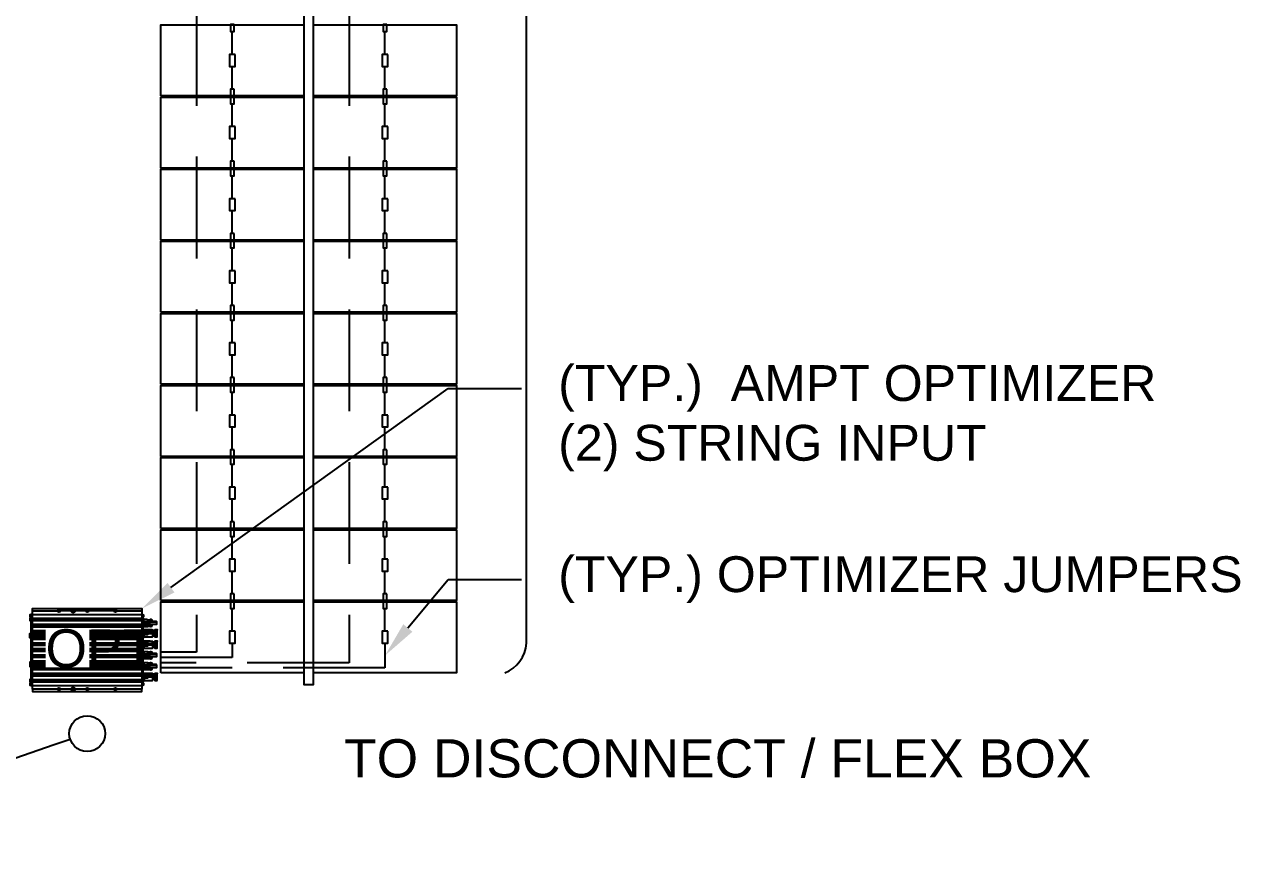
# Model space of a CAD drawing. Header units: inches. Extents: x -4 to 3761, y -12 to 63679.
# Drawn here: x 1.986 to 5.012, y 13.429 to 15.442 of the extents above; entities that cross this region are included whole.
import ezdxf
from ezdxf import colors
from ezdxf.entities.mleader import LeaderData, LeaderLine
from ezdxf.math import Vec2, Vec3

# ---------------------------------------------------------------- set-up
doc = ezdxf.new("R2010")
doc.units = ezdxf.units.IN
doc.header["$MEASUREMENT"] = 0
doc.linetypes.add('HIDDEN', pattern=[0.375, 0.25, -0.125])
for name, color, linetype in [('E-CABL-DF', 10, 'DF_CABLE'), ('E-HARN-COMP', 8, 'Continuous'), ('E-OPT', 10, 'Continuous'), ('E-TRNK-CABL-NEG', 170, 'HIDDEN'), ('E-TRUNK-CABLE-POS', 10, 'HIDDEN'), ('G-ANNO-TEXT', 1, 'Continuous'), ('PVcase PV Modules (full frames)', 142, 'Continuous')]:
    doc.layers.add(name, color=color, linetype=linetype)
doc.styles.add('NEI-A', font='arial.ttf')
doc.styles.get("Standard").update_dxf_attribs({"font": 'arial.ttf'})
doc.linetypes.add('DF_CABLE', pattern='A,1,-0.2,["DF",Standard,S=0.1,R=0,X=-0.1,Y=-0.05],-0.2', length=1.4)

# ---------------------------------------------------------------- blocks, each defined once
blk = doc.blocks.new('_DotBlank')
at = {"color": 0, "linetype": 'ByBlock', "lineweight": -2}
blk.add_line((-0.5, 0), (-1, 0), dxfattribs=at)
blk.add_circle((0, 0), 0.5, dxfattribs=at)
blk = doc.blocks.new('HT72-18X (2x26)')
for points in [[(50097.478, 17245.444), (50097.478, 17144.394), (50097.971, 17144.394), (50097.971, 17245.444), (50097.478, 17245.444)], [(50089.982, 17175.228), (50089.982, 17178.945), (50097.478, 17178.945), (50097.478, 17175.228), (50089.982, 17175.228)], [(50097.971, 17175.228), (50097.971, 17178.945), (50105.467, 17178.945), (50105.467, 17175.228), (50097.971, 17175.228)], [(50089.982, 17171.451), (50089.982, 17175.169), (50097.478, 17175.169), (50097.478, 17171.451), (50089.982, 17171.451)], [(50097.971, 17171.451), (50097.971, 17175.169), (50105.467, 17175.169), (50105.467, 17171.451), (50097.971, 17171.451)], [(50089.982, 17167.675), (50089.982, 17171.392), (50097.478, 17171.392), (50097.478, 17167.675), (50089.982, 17167.675)], [(50097.971, 17167.675), (50097.971, 17171.392), (50105.467, 17171.392), (50105.467, 17167.675), (50097.971, 17167.675)], [(50089.982, 17163.899), (50089.982, 17167.616), (50097.478, 17167.616), (50097.478, 17163.899), (50089.982, 17163.899)], [(50097.971, 17163.899), (50097.971, 17167.616), (50105.467, 17167.616), (50105.467, 17163.899), (50097.971, 17163.899)], [(50089.982, 17160.123), (50089.982, 17163.84), (50097.478, 17163.84), (50097.478, 17160.123), (50089.982, 17160.123)], [(50097.971, 17160.123), (50097.971, 17163.84), (50105.467, 17163.84), (50105.467, 17160.123), (50097.971, 17160.123)], [(50089.982, 17156.346), (50089.982, 17160.064), (50097.478, 17160.064), (50097.478, 17156.346), (50089.982, 17156.346)], [(50097.971, 17156.346), (50097.971, 17160.064), (50105.467, 17160.064), (50105.467, 17156.346), (50097.971, 17156.346)], [(50089.982, 17152.57), (50089.982, 17156.287), (50097.478, 17156.287), (50097.478, 17152.57), (50089.982, 17152.57)], [(50097.971, 17152.57), (50097.971, 17156.287), (50105.467, 17156.287), (50105.467, 17152.57), (50097.971, 17152.57)], [(50089.982, 17148.794), (50089.982, 17152.511), (50097.478, 17152.511), (50097.478, 17148.794), (50089.982, 17148.794)], [(50097.971, 17148.794), (50097.971, 17152.511), (50105.467, 17152.511), (50105.467, 17148.794), (50097.971, 17148.794)], [(50089.982, 17145.018), (50089.982, 17148.735), (50097.478, 17148.735), (50097.478, 17145.018), (50089.982, 17145.018)], [(50097.971, 17145.018), (50097.971, 17148.735), (50105.467, 17148.735), (50105.467, 17145.018), (50097.971, 17145.018)]]:
    blk.add_lwpolyline(points)
blk = doc.blocks.new('AMPT-OPTIMIZER')
at = {"layer": 'E-OPT'}
for p, q in [((6.025, 3.759), (6.171, 3.765)), ((6.171, 3.395), (6.171, 3.407)), ((5.883, 3.023), (5.87, 3.023)), ((6.045, 3.13), (6.532, 3.13)), ((6.045, 3.042), (6.532, 3.042)), ((6.532, 3.033), (6.045, 3.033)), ((6.399, 2.897), (6.301, 2.897)), ((5.883, 2.428), (5.87, 2.428)), ((6.025, 2.075), (6.171, 2.081)), ((6.045, 2.534), (6.532, 2.534)), ((6.045, 2.447), (6.532, 2.447)), ((6.532, 2.438), (6.045, 2.438)), ((6.399, 2.302), (6.301, 2.302)), ((6.025, 1.495), (6.171, 1.5)), ((6.171, 1.71), (6.171, 1.723)), ((5.883, 0.744), (5.87, 0.744)), ((6.045, 0.85), (6.532, 0.85)), ((6.045, 0.763), (6.532, 0.763)), ((6.532, 0.753), (6.045, 0.753)), ((6.171, 1.13), (6.171, 1.143)), ((6.399, 0.618), (6.301, 0.618))]:
    blk.add_line(p, q, dxfattribs=at)
for points in [[(-0.089, 4.013), (-0.131, 4.013), (-0.131, 3.905), (-0.089, 3.905)], [(-0.028, 4.028), (0, 4.028)], [(0, 4.218), (0, 4.34), (5.73, 4.34), (5.73, 4.218)], [(1.325, 0.123), (0, 0.123), (0, 4.218), (1.325, 4.218)], [(0, 4.031), (5.73, 4.031)], [(2.027, 4.218), (1.448, 4.218)], [(2.805, 4.218), (2.226, 4.218)], [(4.28, 4.218), (2.928, 4.218)], [(4.403, 4.218), (5.73, 4.218), (5.73, 0.123), (4.403, 0.123)], [(5.73, 4.037), (5.775, 4.037), (5.775, 0.305), (5.73, 0.305)], [(5.775, 4.013), (5.817, 4.013), (5.817, 3.905), (5.775, 3.905)], [(-0.089, 3.824), (-0.131, 3.824), (-0.131, 3.717), (-0.089, 3.717)], [(0, 3.836), (5.73, 3.836)], [(0, 3.805), (5.73, 3.805)], [(0, 3.774), (5.73, 3.774)], [(0, 3.744), (5.73, 3.744)], [(0, 3.713), (5.73, 3.713)], [(0, 3.524), (5.73, 3.524)], [(0, 3.485), (5.73, 3.485)], [(0, 3.453), (5.73, 3.453)], [(0, 3.422), (5.73, 3.422)], [(0, 3.383), (5.73, 3.383)], [(5.775, 3.824), (5.817, 3.824), (5.817, 3.717), (5.775, 3.717)], [(5.9, 3.444), (5.971, 3.444), (5.971, 3.64), (5.9, 3.64)], [(6.112, 3.683), (6.112, 3.549), (6.112, 3.489)], [(6.171, 3.725), (6.171, 3.777), (6.196, 3.778)], [(6.196, 3.726), (6.196, 3.778), (6.254, 3.756), (6.254, 3.704)], [(-0.089, 2.924), (-0.131, 2.924), (-0.131, 3.032), (-0.089, 3.032)], [(-0.089, 2.8), (-0.131, 2.8), (-0.131, 2.907), (-0.089, 2.907)], [(0, 3.199), (5.73, 3.199)], [(0, 3.165), (5.73, 3.165)], [(0, 3.132), (5.73, 3.132)], [(0, 3.097), (5.73, 3.097)], [(0, 3.041), (5.73, 3.041)], [(0, 2.932), (5.73, 2.932)], [(0, 2.908), (5.73, 2.908)], [(0, 2.877), (5.73, 2.877)], [(0, 2.843), (5.73, 2.843)], [(0, 2.808), (5.73, 2.808)], [(0, 2.782), (5.73, 2.782)], [(0, 2.746), (5.73, 2.746)], [(5.775, 2.92), (5.817, 2.92), (5.817, 2.813), (5.775, 2.813)], [(5.87, 3.035), (5.87, 3.036), (5.855, 3.036)], [(5.897, 3.036), (5.883, 3.036), (5.883, 3.035)], [(0, 2.548), (5.73, 2.548)], [(0, 2.514), (5.73, 2.514)], [(0, 2.485), (5.73, 2.485)], [(0, 2.455), (5.73, 2.455)], [(0, 2.421), (5.73, 2.421)], [(0, 2.241), (5.73, 2.241)], [(0, 2.211), (5.73, 2.211)], [(0, 2.173), (5.73, 2.173)], [(0, 2.135), (5.73, 2.135)], [(0, 2.104), (5.73, 2.104)], [(5.87, 2.439), (5.87, 2.441), (5.855, 2.441)], [(5.897, 2.441), (5.883, 2.441), (5.883, 2.439)], [(5.9, 1.76), (5.971, 1.76), (5.971, 1.956), (5.9, 1.956)], [(6.112, 1.999), (6.112, 1.865), (6.112, 1.805)], [(6.171, 2.041), (6.171, 2.093), (6.196, 2.094)], [(6.196, 2.042), (6.196, 2.094), (6.254, 2.071), (6.254, 2.02)], [(-0.089, 1.541), (-0.131, 1.541), (-0.131, 1.434), (-0.089, 1.434)], [(-0.089, 1.417), (-0.131, 1.417), (-0.131, 1.31), (-0.089, 1.31)], [(0, 1.925), (5.73, 1.925)], [(0, 1.891), (5.73, 1.891)], [(0, 1.861), (5.73, 1.861)], [(0, 1.832), (5.73, 1.832)], [(0, 1.797), (5.73, 1.797)], [(0, 1.599), (5.73, 1.599)], [(0, 1.563), (5.73, 1.563)], [(0, 1.537), (5.73, 1.537)], [(0, 1.503), (5.73, 1.503)], [(0, 1.469), (5.73, 1.469)], [(0, 1.437), (5.73, 1.437)], [(0, 1.414), (5.73, 1.414)], [(0, 1.304), (5.73, 1.304)], [(5.775, 1.527), (5.817, 1.527), (5.817, 1.42), (5.775, 1.42)], [(5.9, 1.18), (5.971, 1.18), (5.971, 1.376), (5.9, 1.376)], [(6.112, 1.419), (6.112, 1.285), (6.112, 1.225)], [(6.171, 1.461), (6.171, 1.513), (6.196, 1.514)], [(6.196, 1.462), (6.196, 1.514), (6.254, 1.491), (6.254, 1.44)], [(0, 1.248), (5.73, 1.248)], [(0, 1.213), (5.73, 1.213)], [(0, 1.181), (5.73, 1.181)], [(0, 1.146), (5.73, 1.146)], [(0, 0.962), (5.73, 0.962)], [(0, 0.923), (5.73, 0.923)], [(0, 0.892), (5.73, 0.892)], [(0, 0.861), (5.73, 0.861)], [(0, 0.822), (5.73, 0.822)], [(5.87, 0.755), (5.87, 0.757), (5.855, 0.757)], [(5.897, 0.757), (5.883, 0.757), (5.883, 0.755)], [(-0.089, 0.624), (-0.131, 0.624), (-0.131, 0.517), (-0.089, 0.517)], [(-0.089, 0.433), (-0.131, 0.433), (-0.131, 0.326), (-0.089, 0.326)], [(-0.028, 0.313), (0, 0.313)], [(0, 0.633), (5.73, 0.633)], [(0, 0.602), (5.73, 0.602)], [(0, 0.571), (5.73, 0.571)], [(0, 0.54), (5.73, 0.54)], [(0, 0.51), (5.73, 0.51)], [(0, 0.311), (5.73, 0.311)], [(0, 0.123), (0, 0), (5.73, 0), (5.73, 0.123)], [(2.027, 0.123), (1.448, 0.123)], [(2.805, 0.123), (2.226, 0.123)], [(4.28, 0.123), (2.928, 0.123)], [(5.775, 0.624), (5.817, 0.624), (5.817, 0.517), (5.775, 0.517)], [(5.775, 0.433), (5.817, 0.433), (5.817, 0.326), (5.775, 0.326)]]:
    blk.add_lwpolyline(points, dxfattribs=at)
for points in [[(-0.028, 0.305), (-0.028, 4.037), (-0.089, 4.037), (-0.089, 0.305)], [(5.869, 3.553), (5.869, 3.592), (5.882, 3.592), (5.882, 3.553)], [(1.443, 2.652), (1.478, 2.652), (1.478, 2.634), (1.443, 2.634), (1.443, 2.6), (1.426, 2.6), (1.426, 2.634), (1.391, 2.634), (1.391, 2.652), (1.426, 2.652), (1.426, 2.686), (1.443, 2.686)], [(1.994, 2.652), (2.029, 2.652), (2.029, 2.634), (1.994, 2.634), (1.994, 2.6), (1.977, 2.6), (1.977, 2.634), (1.942, 2.634), (1.942, 2.652), (1.977, 2.652), (1.977, 2.686), (1.994, 2.686)], [(5.855, 3.046), (5.855, 3.035), (5.87, 3.035), (5.87, 3.022), (5.883, 3.022), (5.883, 3.035), (5.897, 3.035), (5.897, 3.046), (5.883, 3.046), (5.883, 3.06), (5.87, 3.06), (5.87, 3.046)], [(5.855, 2.451), (5.855, 2.439), (5.87, 2.439), (5.87, 2.426), (5.883, 2.426), (5.883, 2.439), (5.897, 2.439), (5.897, 2.451), (5.883, 2.451), (5.883, 2.465), (5.87, 2.465), (5.87, 2.451)], [(1.443, 1.689), (1.478, 1.689), (1.478, 1.706), (1.443, 1.706), (1.443, 1.741), (1.426, 1.741), (1.426, 1.706), (1.391, 1.706), (1.391, 1.689), (1.426, 1.689), (1.426, 1.654), (1.443, 1.654)], [(1.994, 1.689), (2.029, 1.689), (2.029, 1.706), (1.994, 1.706), (1.994, 1.741), (1.977, 1.741), (1.977, 1.706), (1.942, 1.706), (1.942, 1.689), (1.977, 1.689), (1.977, 1.654), (1.994, 1.654)], [(5.869, 1.869), (5.869, 1.908), (5.882, 1.908), (5.882, 1.869)], [(5.869, 1.289), (5.869, 1.327), (5.882, 1.327), (5.882, 1.289)], [(5.855, 0.767), (5.855, 0.755), (5.87, 0.755), (5.87, 0.742), (5.883, 0.742), (5.883, 0.755), (5.897, 0.755), (5.897, 0.767), (5.883, 0.767), (5.883, 0.781), (5.87, 0.781), (5.87, 0.767)]]:
    blk.add_lwpolyline(points, close=True, dxfattribs=at)
for points in [[(6.025, 3.707), (6.177, 3.713), (6.171, 3.725), (6.196, 3.726), (6.254, 3.704), (6.254, 3.699, -0.417336), (6.248, 3.693), (6.029, 3.684, 0.407505), (6.025, 3.681)], [(6.025, 3.413), (6.177, 3.407), (6.171, 3.395), (6.196, 3.394), (6.254, 3.416), (6.254, 3.421, 0.417361), (6.248, 3.427), (6.029, 3.436, -0.407434), (6.025, 3.439)], [(6.025, 2.023), (6.177, 2.029), (6.171, 2.041), (6.196, 2.042), (6.254, 2.02), (6.254, 2.015, -0.417336), (6.248, 2.009), (6.029, 2, 0.407505), (6.025, 1.996)], [(6.025, 1.728), (6.177, 1.723), (6.171, 1.71), (6.196, 1.71), (6.254, 1.732), (6.254, 1.737, 0.417361), (6.248, 1.743), (6.029, 1.751, -0.407434), (6.025, 1.755)], [(6.025, 1.443), (6.177, 1.449), (6.171, 1.461), (6.196, 1.462), (6.254, 1.44), (6.254, 1.434, -0.417336), (6.248, 1.428), (6.029, 1.42, 0.407505), (6.025, 1.416)], [(6.025, 1.148), (6.177, 1.143), (6.171, 1.13), (6.196, 1.129), (6.254, 1.152), (6.254, 1.157, 0.417361), (6.248, 1.163), (6.029, 1.171, -0.407434), (6.025, 1.175)]]:
    blk.add_lwpolyline(points, format="xyb", dxfattribs=at)
for centre, radius in [((1.386, 4.218), 0.0616), ((2.126, 4.218), 0.0994), ((2.126, 4.218), 0.0473), ((2.126, 4.218), 0.0136), ((2.866, 4.218), 0.0616), ((4.341, 4.218), 0.0616), ((5.874, 3.572), 0.0426), ((1.435, 2.643), 0.0939), ((1.986, 2.643), 0.0939), ((5.877, 3.04), 0.0426), ((5.877, 2.444), 0.0426), ((1.435, 1.697), 0.0939), ((1.986, 1.697), 0.0939), ((5.874, 1.888), 0.0426), ((5.874, 1.308), 0.0426), ((5.877, 0.76), 0.0426), ((1.386, 0.123), 0.0616), ((2.126, 0.123), 0.0994), ((2.126, 0.123), 0.0473), ((2.126, 0.123), 0.0136), ((2.866, 0.123), 0.0616), ((4.341, 0.123), 0.0616)]:
    blk.add_circle(centre, radius, dxfattribs=at)
for points, degree, knots in [([(5.817, 3.781), (6.025, 3.781), (6.025, 3.691), (6.025, 3.685), (6.025, 3.588), (6.025, 3.496), (6.025, 3.399), (6.025, 3.395), (6.025, 3.39), (5.775, 3.39)], 1, [0.137833, 0.137833, 0.8295, 1.8295, 2.8295, 3.8295, 4.781137, 5.781137, 6.781137, 7.781137, 8.528711, 8.528711]), ([(5.9, 3.606), (5.9, 3.617), (5.9, 3.629), (5.9, 3.64), (5.892, 3.644), (5.876, 3.652), (5.842, 3.667), (5.817, 3.678), (5.8, 3.685), (5.8, 3.686), (5.798, 3.686), (5.795, 3.688), (5.794, 3.689), (5.793, 3.69), (5.793, 3.691), (5.793, 3.691), (5.793, 3.592), (5.793, 3.494), (5.793, 3.395), (5.793, 3.395), (5.793, 3.395), (5.794, 3.396), (5.796, 3.397), (5.798, 3.398), (5.8, 3.399), (5.8, 3.399), (5.817, 3.406), (5.842, 3.417), (5.876, 3.432), (5.892, 3.44), (5.9, 3.444), (5.9, 3.475), (5.9, 3.507), (5.9, 3.539)], 3, [0, 0, 0, 0, 0.175489, 0.175489, 0.175489, 0.425436, 0.675194, 1.175489, 1.175489, 1.175489, 1.339863, 1.811084, 1.995544, 2.099777, 2.175489, 2.175489, 2.175489, 3.175489, 3.175489, 3.175489, 3.20703, 3.28519, 3.460771, 3.984033, 4.175489, 4.175489, 4.175489, 4.676213, 4.925949, 5.175489, 5.175489, 5.175489, 5.657834, 5.657834, 5.657834, 5.657834]), ([(5.971, 3.64), (5.976, 3.636), (5.986, 3.629), (6, 3.616), (6.011, 3.605), (6.02, 3.596), (6.024, 3.591), (6.025, 3.588), (6.025, 3.557), (6.025, 3.527), (6.025, 3.496), (6.024, 3.493), (6.02, 3.489), (6.012, 3.479), (6, 3.468), (5.986, 3.456), (5.976, 3.448), (5.971, 3.444)], 3, [0, 0, 0, 0, 0.249655, 0.499064, 0.749429, 0.874826, 1, 1, 1, 2, 2, 2, 2.121887, 2.244534, 2.492906, 2.745645, 3, 3, 3, 3]), ([(6.496, 3.659), (6.496, 3.659), (6.496, 3.659), (6.496, 3.658), (6.496, 3.657), (6.496, 3.655), (6.496, 3.654), (6.496, 3.653), (6.496, 3.655), (6.497, 3.657), (6.496, 3.66), (6.496, 3.663), (6.495, 3.664), (6.494, 3.665), (6.493, 3.667), (6.491, 3.668), (6.49, 3.668), (6.489, 3.668), (6.487, 3.669), (6.486, 3.669), (6.486, 3.669), (6.366, 3.669), (6.246, 3.669), (6.125, 3.669)], 3, [0, 0, 0, 0, 0.00679, 0.082907, 0.273787, 0.579512, 1, 1, 1, 1.184323, 1.369552, 1.431018, 1.494647, 1.57509, 1.669545, 1.75354, 1.803206, 1.860768, 1.942971, 2, 2, 2, 3, 3, 3, 3]), ([(6.125, 3.638), (6.246, 3.638), (6.366, 3.638), (6.486, 3.638), (6.487, 3.638), (6.488, 3.638), (6.49, 3.638), (6.491, 3.639), (6.493, 3.64), (6.494, 3.641), (6.495, 3.642), (6.496, 3.644), (6.497, 3.648), (6.497, 3.651), (6.496, 3.653), (6.496, 3.652), (6.496, 3.649), (6.496, 3.644), (6.496, 3.639), (6.496, 3.635), (6.496, 3.631), (6.496, 3.626), (6.496, 3.62), (6.496, 3.614), (6.496, 3.607), (6.496, 3.6), (6.496, 3.592), (6.496, 3.585), (6.496, 3.578), (6.496, 3.571), (6.496, 3.565), (6.496, 3.56), (6.496, 3.558), (6.496, 3.555), (6.496, 3.55), (6.496, 3.542), (6.496, 3.536), (6.496, 3.532), (6.496, 3.529), (6.496, 3.525), (6.496, 3.522), (6.496, 3.519), (6.496, 3.516), (6.496, 3.514), (6.496, 3.513), (6.496, 3.513), (6.496, 3.513)], 3, [0, 0, 0, 0, 1, 1, 1, 1.083046, 1.158085, 1.262935, 1.337098, 1.402233, 1.482349, 1.555826, 1.696592, 2, 2, 2, 2.04231, 2.094742, 2.1573, 2.195082, 2.234864, 2.276646, 2.343067, 2.413996, 2.488015, 2.563526, 2.640518, 2.718997, 2.791295, 2.862229, 2.931799, 3, 3, 3, 3.1834, 3.352569, 3.507508, 3.584771, 3.655787, 3.720526, 3.805907, 3.877192, 3.933172, 3.972439, 3.994995, 4, 4, 4, 4]), ([(6.495, 3.507), (6.494, 3.507), (6.494, 3.506), (6.493, 3.505), (6.491, 3.504), (6.489, 3.503), (6.487, 3.503), (6.486, 3.503), (6.486, 3.503), (6.366, 3.503), (6.246, 3.503), (6.125, 3.503)], 3, [0, 0, 0, 0, 0.056801, 0.266575, 0.453065, 0.690822, 0.873365, 1, 1, 1, 2, 2, 2, 2]), ([(6.495, 3.665), (6.495, 3.665), (6.495, 3.664), (6.495, 3.663), (6.496, 3.663), (6.496, 3.662), (6.496, 3.661), (6.496, 3.66), (6.496, 3.66), (6.496, 3.659), (6.496, 3.659)], 3, [0, 0, 0, 0, 0.122148, 0.248297, 0.373015, 0.498504, 0.624821, 0.749092, 0.874878, 1, 1, 1, 1]), ([(6.496, 3.513), (6.496, 3.513), (6.496, 3.512), (6.496, 3.511), (6.496, 3.511), (6.496, 3.51), (6.496, 3.509), (6.495, 3.508), (6.495, 3.508), (6.495, 3.507), (6.495, 3.507)], 3, [0, 0, 0, 0, 0.125061, 0.250714, 0.374997, 0.501326, 0.626689, 0.751419, 0.874759, 1, 1, 1, 1]), ([(6.405, 3.219), (6.405, 3.218), (6.405, 3.216), (6.405, 3.183), (6.301, 3.183), (6.301, 3.195), (6.301, 3.204), (6.282, 3.224), (5.775, 3.224)], 1, [0, 0, 1, 2, 3, 4, 5, 6, 7, 7.955035, 7.955035]), ([(6.405, 2.624), (6.405, 2.623), (6.405, 2.62), (6.405, 2.588), (6.301, 2.588), (6.301, 2.6), (6.301, 2.609), (6.282, 2.628), (5.775, 2.628)], 1, [0, 0, 1, 2, 3, 4, 5, 6, 7, 7.955035, 7.955035]), ([(5.928, 3.173), (5.912, 3.181), (5.881, 3.196), (5.85, 3.209), (5.834, 3.216), (5.833, 3.216), (5.832, 3.217), (5.83, 3.217), (5.828, 3.219), (5.827, 3.219), (5.827, 3.219), (5.827, 3.219), (5.827, 3.127), (5.827, 3.034), (5.827, 2.942), (5.827, 2.942), (5.827, 2.942), (5.828, 2.943), (5.829, 2.945), (5.832, 2.946), (5.833, 2.947), (5.834, 2.947), (5.85, 2.954), (5.881, 2.967), (5.912, 2.982), (5.928, 2.989), (5.967, 2.989), (6.006, 2.989), (6.045, 2.989), (6.045, 3.051), (6.045, 3.112), (6.045, 3.173), (6.006, 3.173), (5.967, 3.173), (5.928, 3.173), (5.928, 3.112), (5.928, 3.051), (5.928, 2.989)], 3, [0, 0, 0, 0, 0.499249, 1, 1, 1, 1.191456, 1.714328, 1.889909, 1.968408, 2, 2, 2, 3, 3, 3, 3.075721, 3.180211, 3.36466, 3.835604, 4, 4, 4, 4.500323, 5, 5, 5, 6, 6, 6, 7, 7, 7, 8, 8, 8, 9, 9, 9, 9]), ([(5.928, 2.578), (5.912, 2.585), (5.881, 2.6), (5.85, 2.614), (5.834, 2.62), (5.833, 2.62), (5.832, 2.621), (5.83, 2.622), (5.828, 2.623), (5.827, 2.623), (5.827, 2.624), (5.827, 2.624), (5.827, 2.531), (5.827, 2.439), (5.827, 2.346), (5.827, 2.346), (5.827, 2.347), (5.828, 2.348), (5.829, 2.349), (5.832, 2.351), (5.833, 2.351), (5.834, 2.351), (5.85, 2.358), (5.881, 2.372), (5.912, 2.386), (5.928, 2.394), (5.967, 2.394), (6.006, 2.394), (6.045, 2.394), (6.045, 2.455), (6.045, 2.517), (6.045, 2.578), (6.006, 2.578), (5.967, 2.578), (5.928, 2.578), (5.928, 2.517), (5.928, 2.455), (5.928, 2.394)], 3, [0, 0, 0, 0, 0.499249, 1, 1, 1, 1.191456, 1.714328, 1.889909, 1.968408, 2, 2, 2, 3, 3, 3, 3.075721, 3.180211, 3.36466, 3.835604, 4, 4, 4, 4.500323, 5, 5, 5, 6, 6, 6, 7, 7, 7, 8, 8, 8, 9, 9, 9, 9]), ([(6.282, 3.224), (6.282, 3.222), (6.282, 3.221), (6.282, 3.219), (6.282, 3.219), (6.282, 3.219), (6.283, 3.218), (6.283, 3.217), (6.284, 3.216), (6.284, 3.216), (6.29, 3.209), (6.296, 3.202), (6.301, 3.195)], 3, [0, 0, 0, 0, 1, 1, 1, 1.133744, 1.328934, 1.783703, 2, 2, 2, 3, 3, 3, 3]), ([(6.301, 2.967), (6.296, 2.96), (6.29, 2.954), (6.284, 2.947), (6.284, 2.947), (6.283, 2.946), (6.282, 2.944), (6.282, 2.943), (6.282, 2.942), (6.282, 2.942), (6.282, 2.913), (6.282, 2.885), (6.282, 2.857), (6.288, 2.863), (6.295, 2.87), (6.301, 2.876), (6.301, 2.907), (6.301, 2.937), (6.301, 2.967), (6.301, 2.971), (6.301, 2.975), (6.301, 2.979), (6.336, 2.979), (6.37, 2.979), (6.405, 2.979)], 3, [0, 0, 0, 0, 1, 1, 1, 1.158896, 1.546272, 1.765764, 2, 2, 2, 3, 3, 3, 4, 4, 4, 5, 5, 5, 6, 6, 6, 7, 7, 7, 7]), ([(6.282, 2.628), (6.282, 2.627), (6.282, 2.625), (6.282, 2.624), (6.282, 2.624), (6.282, 2.623), (6.283, 2.622), (6.283, 2.621), (6.284, 2.62), (6.284, 2.62), (6.29, 2.614), (6.296, 2.607), (6.301, 2.6)], 3, [0, 0, 0, 0, 1, 1, 1, 1.133744, 1.328934, 1.783703, 2, 2, 2, 3, 3, 3, 3]), ([(5.775, 2.097), (6.025, 2.097), (6.025, 2.007), (6.025, 2.001), (6.025, 1.904), (6.025, 1.812), (6.025, 1.715), (6.025, 1.711), (6.025, 1.706), (5.775, 1.706)], 1, [0, 0, 0.8295, 1.8295, 2.8295, 3.8295, 4.781137, 5.781137, 6.781137, 7.781137, 8.528711, 8.528711]), ([(5.9, 1.922), (5.9, 1.933), (5.9, 1.945), (5.9, 1.956), (5.892, 1.96), (5.876, 1.968), (5.842, 1.983), (5.817, 1.994), (5.8, 2.001), (5.8, 2.001), (5.798, 2.002), (5.795, 2.003), (5.794, 2.005), (5.793, 2.006), (5.793, 2.007), (5.793, 2.007), (5.793, 1.908), (5.793, 1.81), (5.793, 1.711), (5.793, 1.711), (5.793, 1.711), (5.794, 1.712), (5.796, 1.713), (5.798, 1.714), (5.8, 1.714), (5.8, 1.715), (5.817, 1.722), (5.842, 1.733), (5.876, 1.748), (5.892, 1.756), (5.9, 1.76), (5.9, 1.791), (5.9, 1.823), (5.9, 1.854)], 3, [0, 0, 0, 0, 0.175489, 0.175489, 0.175489, 0.425436, 0.675194, 1.175489, 1.175489, 1.175489, 1.339863, 1.811084, 1.995544, 2.099777, 2.175489, 2.175489, 2.175489, 3.175489, 3.175489, 3.175489, 3.20703, 3.28519, 3.460771, 3.984033, 4.175489, 4.175489, 4.175489, 4.676213, 4.925949, 5.175489, 5.175489, 5.175489, 5.657834, 5.657834, 5.657834, 5.657834]), ([(5.971, 1.956), (5.976, 1.952), (5.986, 1.944), (6, 1.932), (6.011, 1.921), (6.02, 1.912), (6.024, 1.907), (6.025, 1.904), (6.025, 1.873), (6.025, 1.843), (6.025, 1.812), (6.024, 1.809), (6.02, 1.805), (6.012, 1.795), (6, 1.784), (5.986, 1.772), (5.976, 1.764), (5.971, 1.76)], 3, [0, 0, 0, 0, 0.249655, 0.499064, 0.749429, 0.874826, 1, 1, 1, 2, 2, 2, 2.121887, 2.244534, 2.492906, 2.745645, 3, 3, 3, 3]), ([(6.496, 1.975), (6.496, 1.975), (6.496, 1.975), (6.496, 1.974), (6.496, 1.973), (6.496, 1.971), (6.496, 1.97), (6.496, 1.969), (6.496, 1.97), (6.497, 1.973), (6.496, 1.976), (6.496, 1.978), (6.495, 1.98), (6.494, 1.981), (6.493, 1.983), (6.491, 1.983), (6.49, 1.984), (6.489, 1.984), (6.487, 1.985), (6.486, 1.985), (6.486, 1.985), (6.366, 1.985), (6.246, 1.985), (6.125, 1.985)], 3, [0, 0, 0, 0, 0.00679, 0.082907, 0.273787, 0.579512, 1, 1, 1, 1.184323, 1.369552, 1.431018, 1.494647, 1.57509, 1.669545, 1.75354, 1.803206, 1.860768, 1.942971, 2, 2, 2, 3, 3, 3, 3]), ([(6.125, 1.954), (6.246, 1.954), (6.366, 1.954), (6.486, 1.954), (6.487, 1.954), (6.488, 1.954), (6.49, 1.954), (6.491, 1.955), (6.493, 1.956), (6.494, 1.957), (6.495, 1.958), (6.496, 1.96), (6.497, 1.964), (6.497, 1.967), (6.496, 1.969), (6.496, 1.968), (6.496, 1.965), (6.496, 1.96), (6.496, 1.955), (6.496, 1.951), (6.496, 1.947), (6.496, 1.942), (6.496, 1.936), (6.496, 1.93), (6.496, 1.923), (6.496, 1.915), (6.496, 1.908), (6.496, 1.901), (6.496, 1.894), (6.496, 1.887), (6.496, 1.88), (6.496, 1.876), (6.496, 1.874), (6.496, 1.871), (6.496, 1.866), (6.496, 1.858), (6.496, 1.852), (6.496, 1.848), (6.496, 1.844), (6.496, 1.841), (6.496, 1.838), (6.496, 1.835), (6.496, 1.832), (6.496, 1.83), (6.496, 1.829), (6.496, 1.829), (6.496, 1.829)], 3, [0, 0, 0, 0, 1, 1, 1, 1.083046, 1.158085, 1.262935, 1.337098, 1.402233, 1.482349, 1.555826, 1.696592, 2, 2, 2, 2.04231, 2.094742, 2.1573, 2.195082, 2.234864, 2.276646, 2.343067, 2.413996, 2.488015, 2.563526, 2.640518, 2.718997, 2.791295, 2.862229, 2.931799, 3, 3, 3, 3.1834, 3.352569, 3.507508, 3.584771, 3.655787, 3.720526, 3.805907, 3.877192, 3.933172, 3.972439, 3.994995, 4, 4, 4, 4]), ([(6.301, 2.372), (6.296, 2.365), (6.29, 2.358), (6.284, 2.351), (6.284, 2.351), (6.283, 2.35), (6.282, 2.349), (6.282, 2.347), (6.282, 2.347), (6.282, 2.346), (6.282, 2.318), (6.282, 2.29), (6.282, 2.261), (6.288, 2.268), (6.295, 2.275), (6.301, 2.281), (6.301, 2.311), (6.301, 2.341), (6.301, 2.372), (6.301, 2.376), (6.301, 2.38), (6.301, 2.384), (6.336, 2.384), (6.37, 2.384), (6.405, 2.384)], 3, [0, 0, 0, 0, 1, 1, 1, 1.158896, 1.546272, 1.765764, 2, 2, 2, 3, 3, 3, 4, 4, 4, 5, 5, 5, 6, 6, 6, 7, 7, 7, 7]), ([(6.495, 1.981), (6.495, 1.98), (6.495, 1.98), (6.495, 1.979), (6.496, 1.979), (6.496, 1.978), (6.496, 1.977), (6.496, 1.976), (6.496, 1.975), (6.496, 1.975), (6.496, 1.975)], 3, [0, 0, 0, 0, 0.122148, 0.248297, 0.373015, 0.498504, 0.624821, 0.749092, 0.874878, 1, 1, 1, 1]), ([(5.817, 1.517), (6.025, 1.517), (6.025, 1.427), (6.025, 1.421), (6.025, 1.324), (6.025, 1.232), (6.025, 1.135), (6.025, 1.131), (6.025, 1.126), (5.775, 1.126)], 1, [0.137833, 0.137833, 0.8295, 1.8295, 2.8295, 3.8295, 4.781137, 5.781137, 6.781137, 7.781137, 8.528711, 8.528711]), ([(5.9, 1.342), (5.9, 1.353), (5.9, 1.365), (5.9, 1.376), (5.892, 1.38), (5.876, 1.388), (5.843, 1.403), (5.819, 1.413), (5.803, 1.42)], 3, [4.824511, 4.824511, 4.824511, 4.824511, 5, 5, 5, 5.249947, 5.499706, 5.975484, 5.975484, 5.975484, 5.975484]), ([(5.971, 1.376), (5.976, 1.372), (5.986, 1.364), (6, 1.352), (6.011, 1.341), (6.02, 1.331), (6.024, 1.327), (6.025, 1.324), (6.025, 1.293), (6.025, 1.262), (6.025, 1.232), (6.024, 1.229), (6.02, 1.224), (6.012, 1.215), (6, 1.204), (5.986, 1.192), (5.976, 1.184), (5.971, 1.18)], 3, [0, 0, 0, 0, 0.249655, 0.499064, 0.749429, 0.874826, 1, 1, 1, 2, 2, 2, 2.121887, 2.244534, 2.492906, 2.745645, 3, 3, 3, 3]), ([(6.495, 1.823), (6.494, 1.823), (6.494, 1.822), (6.493, 1.821), (6.491, 1.82), (6.489, 1.819), (6.487, 1.819), (6.486, 1.819), (6.486, 1.819), (6.366, 1.819), (6.246, 1.819), (6.125, 1.819)], 3, [0, 0, 0, 0, 0.056801, 0.266575, 0.453065, 0.690822, 0.873365, 1, 1, 1, 2, 2, 2, 2]), ([(6.496, 1.395), (6.496, 1.395), (6.496, 1.395), (6.496, 1.394), (6.496, 1.393), (6.496, 1.391), (6.496, 1.39), (6.496, 1.389), (6.496, 1.39), (6.497, 1.393), (6.496, 1.396), (6.496, 1.398), (6.495, 1.4), (6.494, 1.401), (6.493, 1.402), (6.491, 1.403), (6.49, 1.404), (6.489, 1.404), (6.487, 1.404), (6.486, 1.404), (6.486, 1.404), (6.366, 1.404), (6.246, 1.404), (6.125, 1.404)], 3, [0, 0, 0, 0, 0.00679, 0.082907, 0.273787, 0.579512, 1, 1, 1, 1.184323, 1.369552, 1.431018, 1.494647, 1.57509, 1.669545, 1.75354, 1.803206, 1.860768, 1.942971, 2, 2, 2, 3, 3, 3, 3]), ([(6.125, 1.374), (6.246, 1.374), (6.366, 1.374), (6.486, 1.374), (6.487, 1.374), (6.488, 1.374), (6.49, 1.374), (6.491, 1.375), (6.493, 1.376), (6.494, 1.377), (6.495, 1.378), (6.496, 1.38), (6.497, 1.384), (6.497, 1.387), (6.496, 1.389), (6.496, 1.388), (6.496, 1.385), (6.496, 1.38), (6.496, 1.375), (6.496, 1.37), (6.496, 1.367), (6.496, 1.362), (6.496, 1.356), (6.496, 1.35), (6.496, 1.343), (6.496, 1.335), (6.496, 1.328), (6.496, 1.321), (6.496, 1.314), (6.496, 1.307), (6.496, 1.3), (6.496, 1.296), (6.496, 1.294), (6.496, 1.291), (6.496, 1.286), (6.496, 1.278), (6.496, 1.272), (6.496, 1.268), (6.496, 1.264), (6.496, 1.261), (6.496, 1.258), (6.496, 1.254), (6.496, 1.252), (6.496, 1.25), (6.496, 1.249), (6.496, 1.249), (6.496, 1.249)], 3, [0, 0, 0, 0, 1, 1, 1, 1.083046, 1.158085, 1.262935, 1.337098, 1.402233, 1.482349, 1.555826, 1.696592, 2, 2, 2, 2.04231, 2.094742, 2.1573, 2.195082, 2.234864, 2.276646, 2.343067, 2.413996, 2.488015, 2.563526, 2.640518, 2.718997, 2.791295, 2.862229, 2.931799, 3, 3, 3, 3.1834, 3.352569, 3.507508, 3.584771, 3.655787, 3.720526, 3.805907, 3.877192, 3.933172, 3.972439, 3.994995, 4, 4, 4, 4]), ([(6.496, 1.829), (6.496, 1.829), (6.496, 1.828), (6.496, 1.827), (6.496, 1.826), (6.496, 1.826), (6.496, 1.825), (6.495, 1.824), (6.495, 1.823), (6.495, 1.823), (6.495, 1.823)], 3, [0, 0, 0, 0, 0.125061, 0.250714, 0.374997, 0.501326, 0.626689, 0.751419, 0.874759, 1, 1, 1, 1]), ([(6.495, 1.401), (6.495, 1.4), (6.495, 1.4), (6.495, 1.399), (6.496, 1.398), (6.496, 1.398), (6.496, 1.397), (6.496, 1.396), (6.496, 1.395), (6.496, 1.395), (6.496, 1.395)], 3, [0, 0, 0, 0, 0.122148, 0.248297, 0.373015, 0.498504, 0.624821, 0.749092, 0.874878, 1, 1, 1, 1]), ([(6.405, 0.94), (6.405, 0.938), (6.405, 0.936), (6.405, 0.904), (6.301, 0.904), (6.301, 0.916), (6.301, 0.924), (6.282, 0.944), (5.775, 0.944)], 1, [0, 0, 1, 2, 3, 4, 5, 6, 7, 7.955035, 7.955035]), ([(5.793, 1.131), (5.793, 1.131), (5.793, 1.131), (5.794, 1.132), (5.796, 1.133), (5.798, 1.134), (5.8, 1.134), (5.8, 1.135), (5.817, 1.142), (5.842, 1.152), (5.876, 1.168), (5.892, 1.176), (5.9, 1.18), (5.9, 1.211), (5.9, 1.243), (5.9, 1.274)], 3, [2, 2, 2, 2, 2.031541, 2.109701, 2.285282, 2.808544, 3, 3, 3, 3.500724, 3.75046, 4, 4, 4, 4.482346, 4.482346, 4.482346, 4.482346]), ([(5.928, 0.894), (5.912, 0.901), (5.881, 0.916), (5.85, 0.929), (5.834, 0.936), (5.833, 0.936), (5.832, 0.937), (5.83, 0.938), (5.828, 0.939), (5.827, 0.939), (5.827, 0.94), (5.827, 0.94), (5.827, 0.847), (5.827, 0.755), (5.827, 0.662), (5.827, 0.662), (5.827, 0.663), (5.828, 0.664), (5.829, 0.665), (5.832, 0.666), (5.833, 0.667), (5.834, 0.667), (5.85, 0.674), (5.881, 0.687), (5.912, 0.702), (5.928, 0.71), (5.967, 0.71), (6.006, 0.71), (6.045, 0.71), (6.045, 0.771), (6.045, 0.832), (6.045, 0.894), (6.006, 0.894), (5.967, 0.894), (5.928, 0.894), (5.928, 0.832), (5.928, 0.771), (5.928, 0.71)], 3, [0, 0, 0, 0, 0.499249, 1, 1, 1, 1.191456, 1.714328, 1.889909, 1.968408, 2, 2, 2, 3, 3, 3, 3.075721, 3.180211, 3.36466, 3.835604, 4, 4, 4, 4.500323, 5, 5, 5, 6, 6, 6, 7, 7, 7, 8, 8, 8, 9, 9, 9, 9]), ([(6.495, 1.243), (6.494, 1.243), (6.494, 1.242), (6.493, 1.241), (6.491, 1.24), (6.489, 1.239), (6.487, 1.239), (6.486, 1.239), (6.486, 1.239), (6.366, 1.239), (6.246, 1.239), (6.125, 1.239)], 3, [0, 0, 0, 0, 0.056801, 0.266575, 0.453065, 0.690822, 0.873365, 1, 1, 1, 2, 2, 2, 2]), ([(6.282, 0.944), (6.282, 0.943), (6.282, 0.941), (6.282, 0.94), (6.282, 0.939), (6.282, 0.939), (6.283, 0.938), (6.283, 0.937), (6.284, 0.936), (6.284, 0.936), (6.29, 0.929), (6.296, 0.923), (6.301, 0.916)], 3, [0, 0, 0, 0, 1, 1, 1, 1.133744, 1.328934, 1.783703, 2, 2, 2, 3, 3, 3, 3]), ([(6.301, 0.688), (6.296, 0.681), (6.29, 0.674), (6.284, 0.667), (6.284, 0.667), (6.283, 0.666), (6.282, 0.665), (6.282, 0.663), (6.282, 0.662), (6.282, 0.662), (6.282, 0.634), (6.282, 0.606), (6.282, 0.577), (6.288, 0.584), (6.295, 0.59), (6.301, 0.597), (6.301, 0.627), (6.301, 0.657), (6.301, 0.688), (6.301, 0.692), (6.301, 0.696), (6.301, 0.7), (6.336, 0.7), (6.37, 0.7), (6.405, 0.7)], 3, [0, 0, 0, 0, 1, 1, 1, 1.158896, 1.546272, 1.765764, 2, 2, 2, 3, 3, 3, 4, 4, 4, 5, 5, 5, 6, 6, 6, 7, 7, 7, 7]), ([(6.496, 1.249), (6.496, 1.248), (6.496, 1.248), (6.496, 1.247), (6.496, 1.246), (6.496, 1.246), (6.496, 1.245), (6.495, 1.244), (6.495, 1.243), (6.495, 1.243), (6.495, 1.243)], 3, [0, 0, 0, 0, 0.125061, 0.250714, 0.374997, 0.501326, 0.626689, 0.751419, 0.874759, 1, 1, 1, 1])]:
    blk.add_open_spline(points, degree=degree, knots=knots, dxfattribs=at)
for points in [[(6.026, 3.683), (6.112, 3.683), (6.125, 3.669), (6.125, 3.638), (6.125, 3.503), (6.125, 3.502), (6.112, 3.489), (6.025, 3.489)], [(6.254, 3.756), (6.254, 3.75), (6.254, 3.75), (6.254, 3.698)], [(5.817, 2.857), (6.282, 2.857)], [(6.045, 3.122), (6.532, 3.122), (6.532, 3.13), (6.532, 3.216), (6.532, 3.219), (6.532, 3.224), (6.405, 3.224), (6.399, 3.218), (6.399, 3.213), (6.405, 3.219), (6.405, 3.224)], [(6.045, 2.526), (6.532, 2.526), (6.532, 2.534), (6.532, 2.62), (6.532, 2.624), (6.532, 2.628), (6.405, 2.628), (6.399, 2.622), (6.399, 2.618), (6.405, 2.624), (6.405, 2.628)], [(6.405, 3.218), (6.399, 3.213), (6.399, 3.183)], [(6.405, 2.944), (6.405, 2.947), (6.405, 2.979), (6.399, 2.977), (6.399, 2.945), (6.405, 2.944), (6.405, 2.942), (6.405, 2.857), (6.532, 2.857), (6.532, 2.942), (6.532, 2.947), (6.532, 3.033), (6.532, 3.042), (6.532, 3.122)], [(6.399, 2.945), (6.399, 2.863), (6.405, 2.857)], [(6.405, 2.623), (6.399, 2.618), (6.399, 2.588)], [(5.775, 2.261), (6.282, 2.261)], [(6.026, 1.999), (6.112, 1.999), (6.125, 1.985), (6.125, 1.954), (6.125, 1.819), (6.125, 1.818), (6.112, 1.805), (6.025, 1.805)], [(6.254, 2.071), (6.254, 2.066), (6.254, 2.066), (6.254, 2.014)], [(6.405, 2.349), (6.405, 2.351), (6.405, 2.384), (6.399, 2.382), (6.399, 2.349), (6.405, 2.349), (6.405, 2.346), (6.405, 2.261), (6.532, 2.261), (6.532, 2.346), (6.532, 2.351), (6.532, 2.438), (6.532, 2.447), (6.532, 2.526)], [(6.399, 2.349), (6.399, 2.267), (6.405, 2.261)], [(6.026, 1.419), (6.112, 1.419), (6.125, 1.405), (6.125, 1.374), (6.125, 1.239), (6.125, 1.238), (6.112, 1.225), (6.025, 1.225)], [(6.254, 1.491), (6.254, 1.486), (6.254, 1.486), (6.254, 1.434)], [(6.045, 0.842), (6.532, 0.842), (6.532, 0.85), (6.532, 0.936), (6.532, 0.94), (6.532, 0.944), (6.405, 0.944), (6.399, 0.938), (6.399, 0.934), (6.405, 0.94), (6.405, 0.944)], [(6.405, 0.938), (6.399, 0.934), (6.399, 0.904)], [(6.405, 0.665), (6.405, 0.667), (6.405, 0.7), (6.399, 0.697), (6.399, 0.665), (6.405, 0.665), (6.405, 0.662), (6.405, 0.577), (6.532, 0.577), (6.532, 0.662), (6.532, 0.667), (6.532, 0.753), (6.532, 0.763), (6.532, 0.842)], [(6.399, 0.665), (6.399, 0.583), (6.405, 0.577)], [(5.817, 0.577), (6.282, 0.577)]]:
    blk.add_open_spline(points, degree=1, dxfattribs=at)
for points in [[(6.026, 3.489), (6.027, 3.487), (6.029, 3.487), (6.139, 3.483), (6.248, 3.479), (6.254, 3.479), (6.254, 3.473), (6.254, 3.447), (6.254, 3.422)], [(6.026, 1.805), (6.027, 1.803), (6.029, 1.803), (6.139, 1.799), (6.248, 1.795), (6.254, 1.795), (6.254, 1.789), (6.254, 1.763), (6.254, 1.737)], [(6.026, 1.225), (6.027, 1.223), (6.029, 1.223), (6.139, 1.219), (6.248, 1.215), (6.254, 1.215), (6.254, 1.209), (6.254, 1.183), (6.254, 1.157)]]:
    blk.add_rational_spline(points, [1, 0.907480128539, 1, 1, 1, 0.717204342147, 1, 1, 1], degree=2, knots=[0, 0, 0, 0.8671, 0.8671, 1.8671, 1.8671, 3.409128, 3.409128, 4.409128, 4.409128, 4.409128], dxfattribs=at)
at = {"layer": 'E-OPT', "insert": (0.684, 3.255), "char_height": 2, "width": 2.28503, "attachment_point": 1, "bg_fill": 3, "box_fill_scale": 1, "bg_fill_color": 256, "bg_fill_transparency": 0}
blk.add_mtext('OPT', dxfattribs=at)

msp = doc.modelspace()

# ---------------------------------------------------------------- linework, layer by layer
at = {"layer": 'E-HARN-COMP'}
for points in [[(2.4999, 15.4422), (2.4909, 15.4422), (2.4909, 15.4244), (2.4999, 15.4244)], [(2.8744, 15.4422), (2.8653, 15.4422), (2.8653, 15.4244), (2.8744, 15.4244)], [(2.5025, 15.3683), (2.4883, 15.3683), (2.4883, 15.3391), (2.5025, 15.3391)], [(2.8769, 15.3683), (2.8628, 15.3683), (2.8628, 15.3391), (2.8769, 15.3391)], [(2.4999, 15.283), (2.4909, 15.283), (2.4909, 15.2652), (2.4999, 15.2652)], [(2.8744, 15.283), (2.8653, 15.283), (2.8653, 15.2652), (2.8744, 15.2652)], [(2.4999, 15.2652), (2.4909, 15.2652), (2.4909, 15.2474), (2.4999, 15.2474)], [(2.8744, 15.2652), (2.8653, 15.2652), (2.8653, 15.2474), (2.8744, 15.2474)], [(2.5025, 15.1913), (2.4883, 15.1913), (2.4883, 15.1621), (2.5025, 15.1621)], [(2.8769, 15.1913), (2.8628, 15.1913), (2.8628, 15.1621), (2.8769, 15.1621)], [(2.4999, 15.106), (2.4909, 15.106), (2.4909, 15.0882), (2.4999, 15.0882)], [(2.8744, 15.106), (2.8653, 15.106), (2.8653, 15.0882), (2.8744, 15.0882)], [(2.4999, 15.0882), (2.4909, 15.0882), (2.4909, 15.0704), (2.4999, 15.0704)], [(2.8744, 15.0882), (2.8653, 15.0882), (2.8653, 15.0704), (2.8744, 15.0704)], [(2.5025, 15.0142), (2.4883, 15.0142), (2.4883, 14.9851), (2.5025, 14.9851)], [(2.8769, 15.0142), (2.8628, 15.0142), (2.8628, 14.9851), (2.8769, 14.9851)], [(2.4999, 14.929), (2.4909, 14.929), (2.4909, 14.9112), (2.4999, 14.9112)], [(2.8744, 14.929), (2.8653, 14.929), (2.8653, 14.9112), (2.8744, 14.9112)], [(2.4999, 14.9112), (2.4909, 14.9112), (2.4909, 14.8934), (2.4999, 14.8934)], [(2.8744, 14.9112), (2.8653, 14.9112), (2.8653, 14.8934), (2.8744, 14.8934)], [(2.5025, 14.8372), (2.4883, 14.8372), (2.4883, 14.8081), (2.5025, 14.8081)], [(2.8769, 14.8372), (2.8628, 14.8372), (2.8628, 14.8081), (2.8769, 14.8081)], [(2.4999, 14.752), (2.4909, 14.752), (2.4909, 14.7342), (2.4999, 14.7342)], [(2.8744, 14.752), (2.8653, 14.752), (2.8653, 14.7342), (2.8744, 14.7342)], [(2.4999, 14.7342), (2.4909, 14.7342), (2.4909, 14.7163), (2.4999, 14.7163)], [(2.8744, 14.7342), (2.8653, 14.7342), (2.8653, 14.7163), (2.8744, 14.7163)], [(2.5025, 13.9522), (2.4883, 13.9522), (2.4883, 13.9231), (2.5025, 13.9231)]]:
    msp.add_lwpolyline(points, close=True, dxfattribs=at)
at = {"layer": 'E-TRNK-CABL-NEG'}
for points in [[(2.4954, 15.283), (2.4954, 15.3391)], [(2.8699, 15.283), (2.8699, 15.3391)], [(2.4954, 15.106), (2.4954, 15.1621)], [(2.8699, 15.106), (2.8699, 15.1621)], [(2.4954, 14.929), (2.4954, 14.9851)], [(2.8699, 14.929), (2.8699, 14.9851)], [(2.4954, 14.752), (2.4954, 14.8081)], [(2.8699, 14.752), (2.8699, 14.8081)]]:
    msp.add_lwpolyline(points, dxfattribs=at)
at = {"layer": 'E-TRUNK-CABLE-POS'}
for points in [[(2.4954, 15.3683), (2.4954, 15.4244)], [(2.8699, 15.3683), (2.8699, 15.4244)], [(2.4954, 15.1913), (2.4954, 15.2474)], [(2.8699, 15.1913), (2.8699, 15.2474)], [(2.4954, 15.0142), (2.4954, 15.0704)], [(2.8699, 15.0142), (2.8699, 15.0704)], [(2.4954, 14.8372), (2.4954, 14.8934)], [(2.8699, 14.8372), (2.8699, 14.8934)]]:
    msp.add_lwpolyline(points, dxfattribs=at)
at = {"layer": 'G-ANNO-TEXT', "flags": 128}
msp.add_lwpolyline([(3.1637, 13.8505, 0.298343), (3.217, 13.9228), (3.217, 16.1173, -0.298343), (3.2703, 16.1896, -0.298343), (3.217, 16.2619), (3.217, 18.4565, 0.298343), (3.1637, 18.5288)], format="xyb", dxfattribs=at)

# ---------------------------------------------------------------- texts
at = {"layer": 'G-ANNO-TEXT', "insert": (2.7694, 13.6873, -0.0895), "char_height": 0.09375, "width": 1.833923, "attachment_point": 1, "style": 'NEI-A', "bg_fill": 3, "box_fill_scale": 1.5, "bg_fill_color": 256, "bg_fill_transparency": 0}
msp.add_mtext('TO DISCONNECT / FLEX BOX', dxfattribs=at)

# ---------------------------------------------------------------- next in the draw order: linework, layer by layer
at = {"layer": 'E-CABL-DF', "linetype": 'Continuous', "flags": 128}
msp.add_lwpolyline([(2.7078, 13.6346, 0, 0.0469, 0), (2.5265, 13.6346, 0, 0, 0), (2.1394, 13.6346, 0, 0, 0), (2.1394, 13.8046, 0, 0, 0)], format="xyseb", dxfattribs=at)

# ---------------------------------------------------------------- next in the draw order: leaders
at = {"layer": 'G-ANNO-TEXT'}
ml = msp.add_multileader_mtext('Standard', dxfattribs=at)
ml.set_content('(TYP.) OPTIMIZER JUMPERS', color=256, style='NEI-A')
ml.set_leader_properties()
ml.build(insert=Vec2(0, 0))
ml.multileader.update_dxf_attribs({"dogleg_length": 0.36, "arrow_head_size": 0.0879})
ctx = ml.context
ctx.base_point, ctx.char_height, ctx.arrow_head_size, ctx.landing_gap_size, ctx.plane_origin = Vec3(3.2048, 14.0795, -0.0895), 0.087943, 0.0879, 0.09, Vec3(29.9566, -10.1459, -0.0895)
notes = []
notes.append((ctx, [(0, (1, 1, 0), (3.0247, 14.0795, -0.0895), (1, 0), 0.1801, [(1, [(2.8699, 13.8927, -0.0895)], 0, [])])]))
ctx.mtext.insert, ctx.mtext.width, ctx.mtext.flow_direction = Vec3(3.2949, 14.1364, -0.0895), 1.67353, 5
ctx.mtext.has_bg_fill, ctx.mtext.bg_color, ctx.mtext.bg_scale_factor, ctx.mtext.bg_transparency, ctx.mtext.use_window_bg_color = 1, -1073741824, 1.5, 0, 1
for ctx, leaders in notes:
    for number, flags, end, landing, length, lines in leaders:
        leader = LeaderData()
        leader.index, (leader.has_last_leader_line, leader.has_dogleg_vector, leader.attachment_direction) = number, flags
        leader.last_leader_point, leader.dogleg_vector, leader.dogleg_length = Vec3(end), Vec3(landing), length
        for number, points, colour, breaks in lines:
            line = LeaderLine()
            line.index, line.vertices, line.color, line.breaks = number, Vec3.list(points), colors.encode_raw_color(colour), breaks
            leader.lines.append(line)
        ctx.leaders.append(leader)

# ---------------------------------------------------------------- next in the draw order: linework, layer by layer
at = {"layer": 'E-HARN-COMP'}
msp.add_lwpolyline([(2.8769, 13.9522), (2.8628, 13.9522), (2.8628, 13.9231), (2.8769, 13.9231)], close=True, dxfattribs=at)

# ---------------------------------------------------------------- next in the draw order: leaders
at = {"layer": 'G-ANNO-TEXT'}
ml = msp.add_multileader_mtext('Standard', dxfattribs=at)
ml.set_content('(TYP.)  AMPT OPTIMIZER (2) STRING INPUT', color=256, style='NEI-A')
ml.set_leader_properties()
ml.build(insert=Vec2(0, 0))
ml.multileader.update_dxf_attribs({"dogleg_length": 0.36, "arrow_head_size": 0.0879})
ctx = ml.context
ctx.base_point, ctx.char_height, ctx.arrow_head_size, ctx.landing_gap_size, ctx.plane_origin = Vec3(3.2048, 14.5487, -0.0895), 0.087943, 0.0879, 0.09, Vec3(27.5884, -7.5337, -0.0895)
notes = []
notes.append((ctx, [(0, (1, 1, 0), (3.0247, 14.5487, -0.0895), (1, 0), 0.1801, [(1, [(2.2736, 14.0081, -0.0895)], 0, [])])]))
ctx.mtext.insert, ctx.mtext.width, ctx.mtext.flow_direction = Vec3(3.2949, 14.6056, -0.0895), 1.466751, 5
ctx.mtext.has_bg_fill, ctx.mtext.bg_color, ctx.mtext.bg_scale_factor, ctx.mtext.bg_transparency, ctx.mtext.use_window_bg_color = 1, -1073741824, 1.5, 0, 1
ml = msp.add_multileader_mtext('Standard', dxfattribs=at)
ml.set_content('2-1/C  DC TRUNK BUSS (+/-)', color=256, style='NEI-A')
ml.set_leader_properties()
ml.set_arrow_properties(name='DOTBLANK')
ml.build(insert=Vec2(0, 0))
ml.multileader.update_dxf_attribs({"dogleg_length": 0.36, "arrow_head_size": 0.0879})
ctx = ml.context
ctx.base_point, ctx.char_height, ctx.arrow_head_size, ctx.landing_gap_size, ctx.plane_origin = Vec3(0.5855, 13.6346, -0.0895), 0.087943, 0.0879, 0.09, Vec3(25.8094, 0.1166, -0.0895)
ctx.text_align_type = 2
notes.append((ctx, [(1, (1, 1, 0), (1.9453, 13.6346, -0.0895), (-1, 0), 0.1801, [(1, [(2.1394, 13.7011, -0.0895)], 0, [])])]))
ctx.mtext.insert, ctx.mtext.width, ctx.mtext.alignment, ctx.mtext.flow_direction = Vec3(1.6751, 13.6915, -0.0895), 1.004062, 3, 5
ctx.mtext.has_bg_fill, ctx.mtext.bg_color, ctx.mtext.bg_scale_factor, ctx.mtext.bg_transparency, ctx.mtext.use_window_bg_color = 1, -1073741824, 1, 0, 1
for ctx, leaders in notes:
    for number, flags, end, landing, length, lines in leaders:
        leader = LeaderData()
        leader.index, (leader.has_last_leader_line, leader.has_dogleg_vector, leader.attachment_direction) = number, flags
        leader.last_leader_point, leader.dogleg_vector, leader.dogleg_length = Vec3(end), Vec3(landing), length
        for number, points, colour, breaks in lines:
            line = LeaderLine()
            line.index, line.vertices, line.color, line.breaks = number, Vec3.list(points), colors.encode_raw_color(colour), breaks
            leader.lines.append(line)
        ctx.leaders.append(leader)

# ---------------------------------------------------------------- next in the draw order: linework, layer by layer
at = {"layer": 'E-HARN-COMP'}
for points in [[(2.5025, 14.6602), (2.4883, 14.6602), (2.4883, 14.6311), (2.5025, 14.6311)], [(2.8769, 14.6602), (2.8628, 14.6602), (2.8628, 14.6311), (2.8769, 14.6311)], [(2.4999, 14.575), (2.4909, 14.575), (2.4909, 14.5572), (2.4999, 14.5572)], [(2.4999, 14.5572), (2.4909, 14.5572), (2.4909, 14.5393), (2.4999, 14.5393)], [(2.8744, 14.575), (2.8653, 14.575), (2.8653, 14.5572), (2.8744, 14.5572)], [(2.8744, 14.5572), (2.8653, 14.5572), (2.8653, 14.5393), (2.8744, 14.5393)], [(2.5025, 14.4832), (2.4883, 14.4832), (2.4883, 14.4541), (2.5025, 14.4541)], [(2.8769, 14.4832), (2.8628, 14.4832), (2.8628, 14.4541), (2.8769, 14.4541)], [(2.4999, 14.398), (2.4909, 14.398), (2.4909, 14.3801), (2.4999, 14.3801)], [(2.4999, 14.3801), (2.4909, 14.3801), (2.4909, 14.3623), (2.4999, 14.3623)], [(2.8744, 14.398), (2.8653, 14.398), (2.8653, 14.3801), (2.8744, 14.3801)], [(2.8744, 14.3801), (2.8653, 14.3801), (2.8653, 14.3623), (2.8744, 14.3623)], [(2.5025, 14.3062), (2.4883, 14.3062), (2.4883, 14.2771), (2.5025, 14.2771)], [(2.8769, 14.3062), (2.8628, 14.3062), (2.8628, 14.2771), (2.8769, 14.2771)], [(2.4999, 14.221), (2.4909, 14.221), (2.4909, 14.2031), (2.4999, 14.2031)], [(2.4999, 14.2031), (2.4909, 14.2031), (2.4909, 14.1853), (2.4999, 14.1853)], [(2.8744, 14.221), (2.8653, 14.221), (2.8653, 14.2031), (2.8744, 14.2031)], [(2.8744, 14.2031), (2.8653, 14.2031), (2.8653, 14.1853), (2.8744, 14.1853)], [(2.5025, 14.1292), (2.4883, 14.1292), (2.4883, 14.1001), (2.5025, 14.1001)], [(2.8769, 14.1292), (2.8628, 14.1292), (2.8628, 14.1001), (2.8769, 14.1001)], [(2.4999, 14.0439), (2.4909, 14.0439), (2.4909, 14.0261), (2.4999, 14.0261)], [(2.8744, 14.0439), (2.8653, 14.0439), (2.8653, 14.0261), (2.8744, 14.0261)], [(2.4999, 14.0261), (2.4909, 14.0261), (2.4909, 14.0083), (2.4999, 14.0083)], [(2.8744, 14.0261), (2.8653, 14.0261), (2.8653, 14.0083), (2.8744, 14.0083)]]:
    msp.add_lwpolyline(points, close=True, dxfattribs=at)
at = {"layer": 'E-TRNK-CABL-NEG'}
for points in [[(2.4954, 14.575), (2.4954, 14.6311)], [(2.8699, 14.575), (2.8699, 14.6311)], [(2.4954, 14.398), (2.4954, 14.4541)], [(2.8699, 14.398), (2.8699, 14.4541)], [(2.4954, 14.221), (2.4954, 14.2771)], [(2.8699, 14.221), (2.8699, 14.2771)], [(2.4954, 14.0439), (2.4954, 14.1001)], [(2.8699, 14.0439), (2.8699, 14.1001)]]:
    msp.add_lwpolyline(points, dxfattribs=at)
at = {"layer": 'E-TRUNK-CABLE-POS'}
for points in [[(2.4954, 14.6602), (2.4954, 14.7163)], [(2.8699, 14.6602), (2.8699, 14.7163)], [(2.4954, 14.4832), (2.4954, 14.5393)], [(2.8699, 14.4832), (2.8699, 14.5393)], [(2.4954, 14.3062), (2.4954, 14.3623)], [(2.8699, 14.3062), (2.8699, 14.3623)], [(2.4954, 14.1292), (2.4954, 14.1853)], [(2.8699, 14.1292), (2.8699, 14.1853)], [(2.4954, 13.9522), (2.4954, 14.0083)], [(2.8699, 13.9522), (2.8699, 14.0083)]]:
    msp.add_lwpolyline(points, dxfattribs=at)

# ---------------------------------------------------------------- next in the draw order: block references
at = {"layer": 'PVcase PV Modules (full frames)', "color": 156, "true_color": 0x004e68, "xscale": 0.046875, "yscale": 0.046875, "zscale": 0.046875}
msp.add_blockref('HT72-18X (2x26)', (-2345.6482, -789.8222), dxfattribs=at)

# ---------------------------------------------------------------- next in the draw order: block references
at = {"layer": 'E-OPT', "xscale": 0.046875, "yscale": 0.046875, "zscale": 0.046875}
msp.add_blockref('AMPT-OPTIMIZER', (2.0051, 13.8046), dxfattribs=at)

# ---------------------------------------------------------------- next in the draw order: linework, layer by layer
at = {"layer": 'E-TRNK-CABL-NEG'}
for points in [[(2.8699, 13.9231), (2.8699, 13.8623), (2.3197, 13.8623)], [(2.4954, 13.9231), (2.4954, 13.8879), (2.3197, 13.8879)]]:
    msp.add_lwpolyline(points, dxfattribs=at)
at = {"layer": 'E-TRUNK-CABLE-POS'}
for points in [[(2.8699, 18.4562), (2.8699, 18.4925), (2.782, 18.4925), (2.782, 13.8751), (2.3197, 13.8751)], [(2.4954, 18.4562), (2.4954, 18.4925), (2.4076, 18.4925), (2.4076, 13.9007), (2.3197, 13.9007)]]:
    msp.add_lwpolyline(points, dxfattribs=at)

doc.saveas('drawing.dxf')
